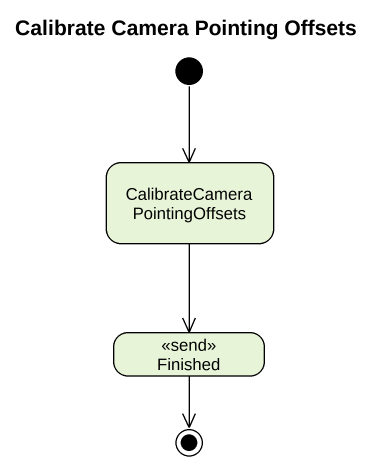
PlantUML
@startuml
title Calibrate Camera Pointing Offsets
hide empty description
state "CalibrateCameraPointingOffsets" as CalibrateCameraPointingOffse
state Finished <<send>>
[*] --> CalibrateCameraPointingOffse
CalibrateCameraPointingOffse --> Finished
Finished --> [*]
@enduml
